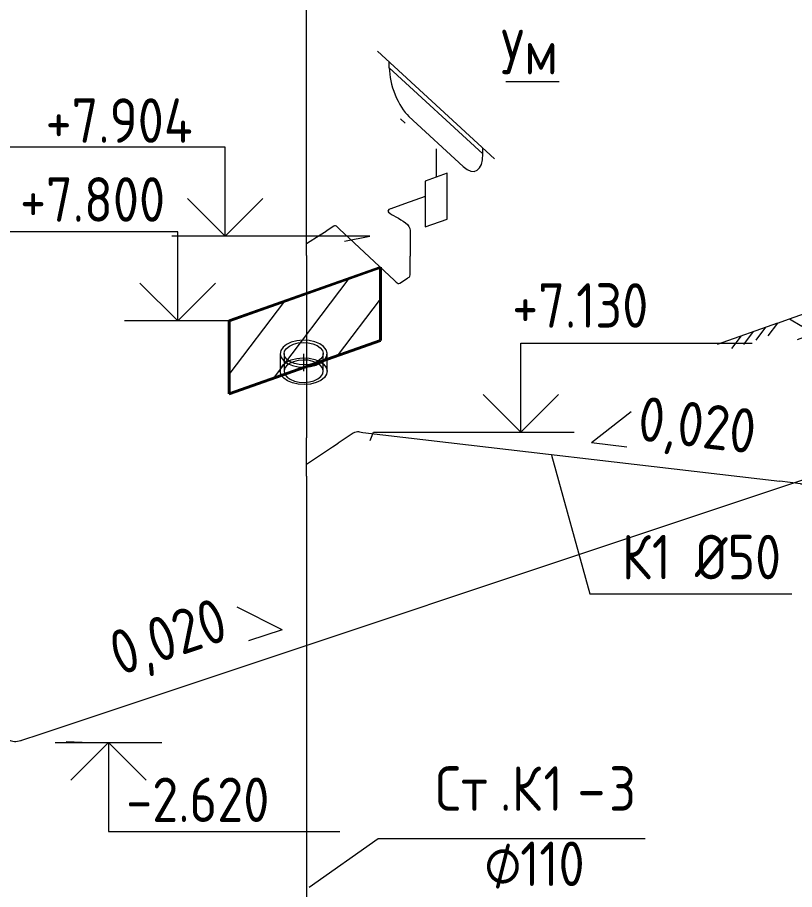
# Model space of a CAD drawing. Header units: millimetres. Extents: x 56023 to 81647, y 35036 to 59756.
# Drawn here: x 66672 to 68855, y 46447 to 48898 of the extents above; entities that cross this region are included whole.
import ezdxf

# ---------------------------------------------------------------- set-up
doc = ezdxf.new("R2010")
doc.units = ezdxf.units.MM
for name, color, linetype, lineweight in [('Арматура трубопроводов', 7, 'Continuous', 20), ('Высотные отметки', 7, 'Continuous', 9), ('Гибкие трубы', 7, 'Continuous', 20), ('Марки сантехнических приборов', 7, 'Continuous', 20), ('Марки труб', 7, 'Continuous', 20), ('Обобщенные модели', 7, 'Continuous', 20), ('Сантехнические приборы', 7, 'Continuous', 20), ('Соединительные детали трубопроводов', 7, 'Continuous', 20), ('Типовые аннотации', 7, 'Continuous', 20), ('Трубы', 7, 'Continuous', 20)]:
    doc.layers.add(name, color=color, linetype=linetype, lineweight=lineweight)
doc.styles.add('GOST Common', font='GOST Common.ttf', dxfattribs={"width": 0.9, "height": 125})
doc.styles.add('GOST Common_1', font='GOST Common.ttf', dxfattribs={"width": 0.9, "height": 125})
doc.styles.add('ISOCPEUR', font='isocpeur.ttf', dxfattribs={"width": 0.85, "height": 125})

# ---------------------------------------------------------------- blocks, each defined once
blk = doc.blocks.new('VK__SAN__Умывальник полукруглый с гофрированным выпуском_ГОСТ_R21 - Умывальник 3-й величиныс гофрированным выпуском-4019517-О_Схема систем К1_К2_ АБК')
at = {"layer": 'Сантехнические приборы', "lineweight": 9}
blk.add_line((67761.2, 48600.9), (67748.1, 48613), dxfattribs=at)
blk = doc.blocks.new('VK__SAN__СБУ_Сифон бутылочный унифицированный_ГОСТ_R21 - С гофрированным выпуском_ DN40-3679071-О_Схема систем К1_К2_ АБК')
at = {"layer": 'Сантехнические приборы', "lineweight": 9}
for p, q in [((67848.2, 48529.1), (67848.2, 48449.4)), ((67878.8, 48460.2), (67817.6, 48438.6)), ((67878.8, 48331.2), (67878.8, 48460.2)), ((67817.6, 48438.6), (67817.6, 48309.6)), ((67817.6, 48395), (67759.2, 48374.4)), ((67759.2, 48374.4), (67720.6, 48360.8)), ((67817.6, 48309.6), (67878.8, 48331.2))]:
    blk.add_line(p, q, dxfattribs=at)
blk = doc.blocks.new('ADSK_ППР_Отвод канализационный_Составной - Отвод раструбный-3766432-О_Схема систем К1_К2_ АБК')
at = {"layer": 'Соединительные детали трубопроводов', "color": 24, "true_color": 0xa52900}
for p, q in [((66593, 46922.1), (66593, 46923.3)), ((66607.1, 46893.8), (66646.6, 46868.8)), ((66647.4, 46868.3), (66646.6, 46868.8)), ((66681.6, 46866.1), (66738, 46884.9))]:
    blk.add_line(p, q, dxfattribs=at)
for centre, start_param, end_param in [((66642.3, 46939.5), 2.492685, 3.268085), ((66682.6, 46914), 3.268085, 4.043484)]:
    blk.add_ellipse(centre, major_axis=(39.2, 42.6), ratio=0.698561, start_param=start_param, end_param=end_param, dxfattribs=at)
blk = doc.blocks.new('VK__SAN__УГО_Умывальник_3D_R21 - УГО-4018648-О_Схема систем К1_К2_ АБК')
at = {"layer": 'Сантехнические приборы', "lineweight": 9}
for p, q in [((68012.7, 48500.8), (67683.7, 48803.8)), ((67716.6, 48757), (67716.6, 48773.5)), ((67979.8, 48514.7), (67716.6, 48757)), ((67924.5, 48479.3), (67771.9, 48619.9)), ((67979.8, 48514.7), (67979.8, 48531.1))]:
    blk.add_line(p, q, dxfattribs=at)
for centre, start_param, end_param in [((67771.9, 48706.1), 0.886301, 2.457098), ((67924.5, 48565.6), 2.457098, 4.027894)]:
    blk.add_ellipse(centre, major_axis=(-34.9, 99), ratio=0.432419, start_param=start_param, end_param=end_param, dxfattribs=at)
blk = doc.blocks.new('ADSK_ППР_Тройник канализационный_Составной - Тройник канализационный-V14-О_Схема систем К1_К2_ АБК')
at = {"layer": 'Соединительные детали трубопроводов', "color": 24, "true_color": 0xa52900}
for p, q in [((67483.8, 48228.9), (67483.8, 48337.3)), ((67483.8, 48262.6), (67522.6, 48287.3))]:
    blk.add_line(p, q, dxfattribs=at)
blk = doc.blocks.new('VK__SAN__HL310NPr 3000_Трап вертикальный_R21 - Ø50-1305167-О_Схема систем К1_К2_ АБК')
at = {"layer": 'Сантехнические приборы', "color": 24, "true_color": 0xa52900}
for p, q in [((69079.6, 48135.5), (69249.7, 48195.5)), ((69147.7, 48133.2), (69174.9, 48169.1)), ((69181.7, 48145.2), (69208.9, 48181.1)), ((69079.6, 48109.2), (69106.8, 48145.1)), ((69113.6, 48121.2), (69140.9, 48157.1)), ((68841.6, 48051.4), (69045.6, 48123.5)), ((69011.6, 48078.6), (69045.6, 48123.5)), ((69045.6, 48123.5), (69079.6, 48135.5)), ((69011.6, 48078.6), (68875.6, 48030.6)), ((68807.5, 48039.4), (68841.6, 48051.4)), ((68841.6, 48051.4), (68875.6, 48030.6)), ((68863.8, 47993.6), (69023.4, 48049.9)), ((68943.6, 48021.7), (68943.6, 48054.6)), ((68807.5, 48039.4), (68637.5, 47979.4)), ((68773.5, 48027.4), (68746.3, 47991.5)), ((68807.5, 48039.4), (68780.3, 48003.5)), ((68943.6, 48021.7), (68943.6, 47890.3)), ((68705.5, 48003.4), (68678.3, 47967.5)), ((68739.5, 48015.4), (68712.3, 47979.5))]:
    blk.add_line(p, q, dxfattribs=at)
blk = doc.blocks.new('ADSK_ППР_Тройник канализационный_Составной - Тройник канализационный-3766615-О_Схема систем К1_К2_ АБК')
at = {"layer": 'Соединительные детали трубопроводов', "color": 24, "true_color": 0xa52900}
for p, q in [((67483.8, 47608.8), (67483.8, 47717.2)), ((67483.8, 47642.5), (67557.4, 47691.3))]:
    blk.add_line(p, q, dxfattribs=at)
blk = doc.blocks.new('ADSK_ППР_Отвод канализационный_Составной - Отвод раструбный-3766627-О_Схема систем К1_К2_ АБК')
at = {"layer": 'Соединительные детали трубопроводов', "color": 24, "true_color": 0xa52900}
for p, q in [((67615.3, 47729.7), (67573, 47701.6)), ((67632.4, 47733.3), (67642, 47732.2))]:
    blk.add_line(p, q, dxfattribs=at)
blk.add_ellipse((67632.9, 47711.6), major_axis=(-24.3, 10), ratio=0.79973, start_param=5.051247, end_param=5.788455, dxfattribs=at)
blk = doc.blocks.new('ADSK_ППР_Отвод канализационный_Составной - Отвод раструбный-3766675-О_Схема систем К1_К2_ АБК')
at = {"layer": 'Соединительные детали трубопроводов', "color": 24, "true_color": 0xa52900}
for p, q in [((68936.3, 47626), (68895.9, 47596.6)), ((68943.6, 47640.1), (68943.6, 47647.7)), ((68871.8, 47587.9), (68814.2, 47594.7)), ((68889.6, 47592), (68895.9, 47596.6))]:
    blk.add_line(p, q, dxfattribs=at)
for centre, start_param, end_param in [((68918, 47643.6), 2.685016, 3.460413), ((68871.3, 47609.6), 1.909618, 2.685016)]:
    blk.add_ellipse(centre, major_axis=(-24.3, 10), ratio=0.799684, start_param=start_param, end_param=end_param, dxfattribs=at)
blk = doc.blocks.new('VK__GM__УГО_Пол для схемы_R21 - UD_УГО пола B1_1 L_500_H_250-V20-О_Схема систем К1_К2_ АБК')
at = {"layer": 'Обобщенные модели', "lineweight": 9}
h = blk.add_hatch(dxfattribs=at)
h.set_pattern_fill('FP_14', color=256, style=0, pattern_type=2)
h.set_pattern_definition([(52.835, (61527.19, 51651.13), (-90.1847, 55.314), [])])
h.paths.add_polyline_path([(67692.2, 48195.5), (67692.2, 47990.1), (67267, 47840.1), (67267, 48045.5)])
h = blk.add_hatch(dxfattribs=at)
h.set_pattern_fill('FP_15', color=256, style=0, pattern_type=2)
h.set_pattern_definition([(32.616, (68990.8, 52089.15), (-55.8256, 138.557), [])])
h.paths.add_polyline_path([(67267, 47840.1), (67266.5, 47840.6), (67266.5, 48046), (67267, 48045.5)])
at = {"layer": 'Обобщенные модели', "lineweight": 35}
for p, q in [((67266.5, 48046), (67691.6, 48196)), ((67692.2, 48195.5), (67267, 48045.5)), ((67691.6, 48196), (67691.6, 47990.6)), ((67692.2, 48195.5), (67691.6, 48196)), ((67692.2, 47990.1), (67692.2, 48195.5)), ((67266.5, 47840.6), (67266.5, 48046)), ((67266.5, 48046), (67267, 48045.5)), ((67267, 48045.5), (67267, 47840.1)), ((67691.6, 47990.6), (67266.5, 47840.6)), ((67267, 47840.1), (67692.2, 47990.1)), ((67691.6, 47990.6), (67692.2, 47990.1)), ((67266.5, 47840.6), (67267, 47840.1))]:
    blk.add_line(p, q, dxfattribs=at)
blk = doc.blocks.new('VK__PA__ПМ_Муфта ротивопожарная_Огнеза_R21 - Противопожарная муфта _ОГРАКС-ПМ-110_-2728491-О_Схема систем К1_К2_ АБК')
at = {"layer": 'Арматура трубопроводов'}
for p, q in [((57833.4, 48921.6), (57833.4, 48872.3)), ((57844.4, 48921.6), (57844.4, 48872.3)), ((57899.5, 48872.2), (57899.5, 48921.5)), ((57954.4, 48872.3), (57954.4, 48921.6)), ((57965.4, 48872.3), (57965.4, 48921.6))]:
    blk.add_line(p, q, dxfattribs=at)
for points in [[(57864.7, 48953.5, 0), (57851.3, 48947.3, 0), (57841.3, 48939.4, 0), (57835.2, 48930.2, 0), (57833.4, 48920.4, 0), (57836.2, 48910.7, 0), (57843.3, 48901.7, 0), (57854.2, 48894.1, 0), (57868.2, 48888.4, 0), (57884.3, 48884.9, 0), (57901.4, 48883.9, 0), (57918.4, 48885.5, 0), (57934.1, 48889.6, 0)], [(57934.1, 48889.6, 0), (57947.5, 48895.8, 0), (57957.5, 48903.7, 0), (57963.6, 48912.9, 0), (57965.4, 48922.7, 0), (57962.6, 48932.4, 0), (57955.5, 48941.4, 0), (57944.6, 48949, 0), (57930.6, 48954.7, 0), (57914.5, 48958.2, 0), (57897.4, 48959.2, 0), (57880.4, 48957.6, 0), (57864.7, 48953.5, 0)], [(57870.5, 48948.2, 0), (57883.5, 48951.6, 0), (57897.7, 48952.9, 0), (57912, 48952.1, 0), (57925.4, 48949.2, 0), (57937.1, 48944.4, 0), (57946.2, 48938.1, 0), (57952.1, 48930.6, 0), (57954.4, 48922.5, 0), (57952.9, 48914.4, 0), (57947.9, 48906.7, 0), (57939.5, 48900.1, 0), (57928.4, 48894.9, 0)], [(57928.4, 48894.9, 0), (57915.3, 48891.5, 0), (57901.1, 48890.2, 0), (57886.8, 48891, 0), (57873.4, 48893.9, 0), (57861.7, 48898.7, 0), (57852.6, 48905, 0), (57846.7, 48912.5, 0), (57844.4, 48920.6, 0), (57845.9, 48928.7, 0), (57851, 48936.4, 0), (57859.3, 48943, 0), (57870.5, 48948.2, 0)], [(57934.1, 48840.3, 0), (57918.4, 48836.2, 0), (57901.4, 48834.6, 0), (57884.3, 48835.6, 0), (57868.2, 48839.1, 0), (57854.2, 48844.8, 0), (57843.3, 48852.5, 0), (57836.2, 48861.4, 0), (57833.4, 48871.1, 0), (57835.2, 48880.9, 0), (57841.3, 48890.1, 0), (57851.3, 48898, 0), (57864.7, 48904.3, 0)], [(57864.7, 48904.3, 0), (57880.4, 48908.3, 0), (57897.4, 48909.9, 0), (57914.5, 48908.9, 0), (57930.6, 48905.4, 0), (57944.6, 48899.7, 0), (57955.5, 48892.1, 0), (57962.6, 48883.1, 0), (57965.4, 48873.4, 0), (57963.6, 48863.6, 0), (57957.5, 48854.5, 0), (57947.5, 48846.5, 0), (57934.1, 48840.3, 0)], [(57928.4, 48845.6, 0), (57939.5, 48850.8, 0), (57947.9, 48857.4, 0), (57952.9, 48865.1, 0), (57954.4, 48873.2, 0), (57952.1, 48881.3, 0), (57946.2, 48888.8, 0), (57937.1, 48895.1, 0), (57925.4, 48899.9, 0), (57912, 48902.8, 0), (57897.7, 48903.6, 0), (57883.5, 48902.3, 0), (57870.5, 48898.9, 0)], [(57870.5, 48898.9, 0), (57859.3, 48893.7, 0), (57851, 48887.1, 0), (57845.9, 48879.4, 0), (57844.4, 48871.3, 0), (57846.7, 48863.2, 0), (57852.6, 48855.8, 0), (57861.7, 48849.4, 0), (57873.4, 48844.6, 0), (57886.8, 48841.7, 0), (57901.1, 48840.9, 0), (57915.3, 48842.2, 0), (57928.4, 48845.6, 0)]]:
    blk.add_polyline3d(points, dxfattribs=at)
blk = doc.blocks.new('ADSK_ППР_Отвод канализационный_Составной - Отвод раструбный-3982431-О_Схема систем К1_К2_ АБК')
at = {"layer": 'Соединительные детали трубопроводов', "color": 24, "true_color": 0xa52900}
for p, q in [((67560.8, 48311.9), (67539.1, 48297.9)), ((67570.7, 48309), (67575.4, 48304.6))]:
    blk.add_line(p, q, dxfattribs=at)
blk.add_ellipse((67570.7, 48287.6), major_axis=(-8.9, 24.8), ratio=0.427904, start_param=5.585865, end_param=6.381279, dxfattribs=at)
blk = doc.blocks.new('ADSK_ППР_Отвод канализационный_Составной - Отвод раструбный-3766601-О_Схема систем К1_К2_ АБК')
at = {"layer": 'Соединительные детали трубопроводов', "color": 24, "true_color": 0xa52900}
for p, q in [((67775.4, 48178.9), (67775.4, 48227.4)), ((67745.8, 48151.4), (67767.9, 48165.2)), ((67771.3, 48167.3), (67767.9, 48165.2)), ((67735.9, 48154.3), (67731.2, 48158.7))]:
    blk.add_line(p, q, dxfattribs=at)
for centre, start_param, end_param in [((67761.5, 48191.6), 3.237507, 4.027905), ((67736.1, 48175.7), 2.447109, 3.237507)]:
    blk.add_ellipse(centre, major_axis=(-8.8, 24.8), ratio=0.432393, start_param=start_param, end_param=end_param, dxfattribs=at)
blk = doc.blocks.new('VK-OV__AP__M_Труба_R21_rfa - Тип системы_Номер стояка_Внешний диаметр-2090451-О_Схема систем К1_К2_ АБК')
at = {"layer": 'Марки труб'}
blk.add_line((63836.9, 47652), (64586.9, 47652), dxfattribs=at)
blk = doc.blocks.new('VK__AP__М_Труба_Имя системы_Внешний Диаметр_R21 - 8-1766268-О_Схема систем К1_К2_ АБК')
at = {"layer": 'Марки труб'}
blk.add_line((66219.7, 45699.3), (66719.7, 45699.3), dxfattribs=at)
blk = doc.blocks.new('Высотные отметки - Стрелка вверх-261779-О_Схема систем К1_К2_ АБК')
at = {"layer": 'Типовые аннотации'}
for p, q in [((67651.5, 46110.5), (68301.5, 46110.5)), ((67651.5, 45860.5), (67651.5, 46110.5)), ((67651.5, 45860.5), (67545.5, 45966.5)), ((67651.5, 45860.5), (67757.6, 45966.5)), ((67501.5, 45860.5), (67801.5, 45860.5))]:
    blk.add_line(p, q, dxfattribs=at)
blk = doc.blocks.new('ADSK_M_Сантехприборы - Комментарий к типоразмеру-263963-О_Схема систем К1_К2_ АБК')
at = {"layer": 'Марки сантехнических приборов'}
blk.add_line((68131.7, 53196.8), (68281.7, 53196.8), dxfattribs=at)
blk = doc.blocks.new('ADSK_M_Трубы_Уклоны - Проект_0_0Х0_Знак справа-264627-О_Схема систем К1_К2_ АБК')
at = {"layer": 'Марки труб'}
for q in [(59722, 50288.3), (59653.6, 50215.3)]:
    blk.add_line((59726.6, 50147), q, dxfattribs=at)
blk = doc.blocks.new('ADSK_M_Трубы_Уклоны - Проект_0_0Х0_Знак слева-264625-О_Схема систем К1_К2_ АБК')
at = {"layer": 'Марки труб'}
for q in [(65173.1, 52937), (65106, 52862.9)]:
    blk.add_line((65031.9, 52930), q, dxfattribs=at)

msp = doc.modelspace()

# ---------------------------------------------------------------- linework, layer by layer
at = {"layer": 'Высотные отметки', "lineweight": 20}
for p, q in [((67662.1, 48283.7), (67255.4, 48283.7)), ((67590.5, 48269.9), (67662.1, 48283.7)), ((67267, 48045.5), (67122.1, 48045.5)), ((67663.2, 47709.2), (67672, 47732.9)), ((67672, 47732.9), (68086.2, 47732.9)), ((66808.1, 46863.1), (66875.9, 46860.7)), ((66875.9, 46860.7), (66927.7, 46860.7))]:
    msp.add_line(p, q, dxfattribs=at)
at = {"layer": 'Гибкие трубы', "color": 24, "true_color": 0xa52900}
msp.add_open_spline([(67720.2, 48360.7), (67686.9, 48348.9), (67775.4, 48331.7), (67775.4, 48299.5)], degree=3, dxfattribs=at)
at = {"layer": 'Марки труб'}
for p, q in [((68172.3, 47667.6), (68280.1, 47278.2)), ((68280.1, 47278.2), (68348.2, 47278.2)), ((67491.6, 46454.3), (67685.7, 46590.9))]:
    msp.add_line(p, q, dxfattribs=at)
at = {"layer": 'Трубы', "color": 24, "true_color": 0xa52900}
for p, q in [((67483.8, 48337.3), (67483.9, 49063.8)), ((66738, 46884.9), (71358.1, 48426.1)), ((67522.7, 48287.4), (67539.1, 48297.9)), ((67575.4, 48304.6), (67731.2, 48158.7)), ((67775.4, 48299.5), (67775.4, 48227.4)), ((67483.8, 48228.9), (67483.8, 47717.2)), ((67642, 47732.2), (68814.2, 47594.7)), ((67557.4, 47691.3), (67573, 47701.6)), ((67483.8, 47608.8), (67483.8, 45948.4))]:
    msp.add_line(p, q, dxfattribs=at)

# ---------------------------------------------------------------- block references
at = {"layer": 'Арматура трубопроводов'}
msp.add_blockref('VK__PA__ПМ_Муфта ротивопожарная_Огнеза_R21 - Противопожарная муфта _ОГРАКС-ПМ-110_-2728491-О_Схема систем К1_К2_ АБК', (9576.6, -968.2), dxfattribs=at)
at = {"layer": 'Высотные отметки', "lineweight": 20, "extrusion": (0, 0, -1)}
for p in [(-134906.9, 2423.3), (-134773.6, 2185)]:
    msp.add_blockref('Высотные отметки - Стрелка вверх-261779-О_Схема систем К1_К2_ АБК', p, dxfattribs=at)
at = {"layer": 'Высотные отметки', "lineweight": 20}
msp.add_blockref('Высотные отметки - Стрелка вверх-261779-О_Схема систем К1_К2_ АБК', (434.7, 1872.5), dxfattribs=at)
at = {"layer": 'Высотные отметки', "lineweight": 20, "extrusion": (0, 0, -1), "rotation": 180}
msp.add_blockref('Высотные отметки - Стрелка вверх-261779-О_Схема систем К1_К2_ АБК', (723.8, 92721.1), dxfattribs=at)
at = {"layer": 'Марки сантехнических приборов'}
msp.add_blockref('ADSK_M_Сантехприборы - Комментарий к типоразмеру-263963-О_Схема систем К1_К2_ АБК', (-87.3, -4478.7), dxfattribs=at)
at = {"layer": 'Марки труб'}
for name, p, rotation in [('ADSK_M_Трубы_Уклоны - Проект_0_0Х0_Знак слева-264625-О_Схема систем К1_К2_ АБК', (46032.7, -33139.4), 35.46781809860284), ('ADSK_M_Трубы_Уклоны - Проект_0_0Х0_Знак справа-264627-О_Схема систем К1_К2_ АБК', (83086, -29219), 61.57451451929664)]:
    msp.add_blockref(name, p, dxfattribs=dict(at, rotation=rotation))
for name, p in [('VK__AP__М_Труба_Имя системы_Внешний Диаметр_R21 - 8-1766268-О_Схема систем К1_К2_ АБК', (2128.5, 1578.8)), ('VK-OV__AP__M_Труба_R21_rfa - Тип системы_Номер стояка_Внешний диаметр-2090451-О_Схема систем К1_К2_ АБК', (3848.8, -1061.2))]:
    msp.add_blockref(name, p, dxfattribs=at)
at = {"layer": 'Обобщенные модели'}
msp.add_blockref('VK__GM__УГО_Пол для схемы_R21 - UD_УГО пола B1_1 L_500_H_250-V20-О_Схема систем К1_К2_ АБК', (0, 0), dxfattribs=at)
at = {"layer": 'Сантехнические приборы'}
for name in ['VK__SAN__УГО_Умывальник_3D_R21 - УГО-4018648-О_Схема систем К1_К2_ АБК', 'VK__SAN__Умывальник полукруглый с гофрированным выпуском_ГОСТ_R21 - Умывальник 3-й величиныс гофрированным выпуском-4019517-О_Схема систем К1_К2_ АБК', 'VK__SAN__СБУ_Сифон бутылочный унифицированный_ГОСТ_R21 - С гофрированным выпуском_ DN40-3679071-О_Схема систем К1_К2_ АБК']:
    msp.add_blockref(name, (0, 0), dxfattribs=at)
at = {"layer": 'Сантехнические приборы', "color": 24, "true_color": 0xa52900}
msp.add_blockref('VK__SAN__HL310NPr 3000_Трап вертикальный_R21 - Ø50-1305167-О_Схема систем К1_К2_ АБК', (0, 0), dxfattribs=at)
at = {"layer": 'Соединительные детали трубопроводов', "color": 24, "true_color": 0xa52900}
for name in ['ADSK_ППР_Тройник канализационный_Составной - Тройник канализационный-V14-О_Схема систем К1_К2_ АБК', 'ADSK_ППР_Отвод канализационный_Составной - Отвод раструбный-3982431-О_Схема систем К1_К2_ АБК', 'ADSK_ППР_Отвод канализационный_Составной - Отвод раструбный-3766601-О_Схема систем К1_К2_ АБК', 'ADSK_ППР_Отвод канализационный_Составной - Отвод раструбный-3766627-О_Схема систем К1_К2_ АБК', 'ADSK_ППР_Тройник канализационный_Составной - Тройник канализационный-3766615-О_Схема систем К1_К2_ АБК', 'ADSK_ППР_Отвод канализационный_Составной - Отвод раструбный-3766675-О_Схема систем К1_К2_ АБК', 'ADSK_ППР_Отвод канализационный_Составной - Отвод раструбный-3766432-О_Схема систем К1_К2_ АБК']:
    msp.add_blockref(name, (0, 0), dxfattribs=at)

# ---------------------------------------------------------------- texts
at = {"layer": 'Высотные отметки', "lineweight": 20, "char_height": 125, "attachment_point": 1, "line_spacing_factor": 1.022761, "style": 'GOST Common'}
for s, insert, width in [('+7.904', (66750.8, 48671), 521.954), ('+7.800', (66678.9, 48449.2), 508.377), ('+7.130', (68062, 48151.3), 482.732), ('-2.620', (66977.2, 46762.1), 508.377)]:
    msp.add_mtext(s, dxfattribs=dict(at, insert=insert, width=width))
at = {"layer": 'Марки сантехнических приборов', "lineweight": 9, "insert": (68030.4, 48863.5), "char_height": 125, "width": 216.456, "attachment_point": 1, "style": 'GOST Common'}
msp.add_mtext('Ум', dxfattribs=at)
at = {"layer": 'Марки труб', "lineweight": 9, "char_height": 125, "width": 436.519, "attachment_point": 1, "style": 'GOST Common'}
for insert, rotation in [((68425.2, 47834.3), 353.3105), ((66918, 47165.7), 18.4476)]:
    msp.add_mtext('0,020', dxfattribs=dict(at, insert=insert, rotation=rotation))
at = {"layer": 'Марки труб', "lineweight": 9, "char_height": 125, "attachment_point": 1}
for s, insert, width, style in [('\\fISOCPEUR|b0|i0|c204|p34|;\\W.85;К', (68370.1, 47444.2), 102.215, 'ISOCPEUR'), ('1 Ø50', (68454.4, 47444.2), 456.561, 'ISOCPEUR'), ('Ст', (67846.3, 46793.6), 220.063, 'GOST Common'), ('\\fGOST Common|b0|i0|c204|p34|;\\W.9;К', (68060.7, 46793.6), 108.228, 'GOST Common'), ('1 ', (68150, 46793.6), 115.443, 'GOST Common'), ('\\fGOST Common|b0|i0|c204|p34|;\\W.9;3', (68334.5, 46793.6), 97.405, 'GOST Common'), ('\\fGOST Common|b0|i0|c204|p34|;\\W.9;–', (68245.2, 46793.6), 108.228, 'GOST Common'), ('\\fGOST Common|b0|i0|c204|p34|;\\W.9;.', (68027.9, 46793.6), 39.684, 'GOST Common'), ('\\fGOST Common|b0|i0|c254|p34|;\\W.9;⌀', (67983.3, 46582), 122.658, 'GOST Common_1'), ('110', (68084.5, 46582), 234.494, 'GOST Common')]:
    msp.add_mtext(s, dxfattribs=dict(at, insert=insert, width=width, style=style))

doc.saveas('drawing.dxf')
